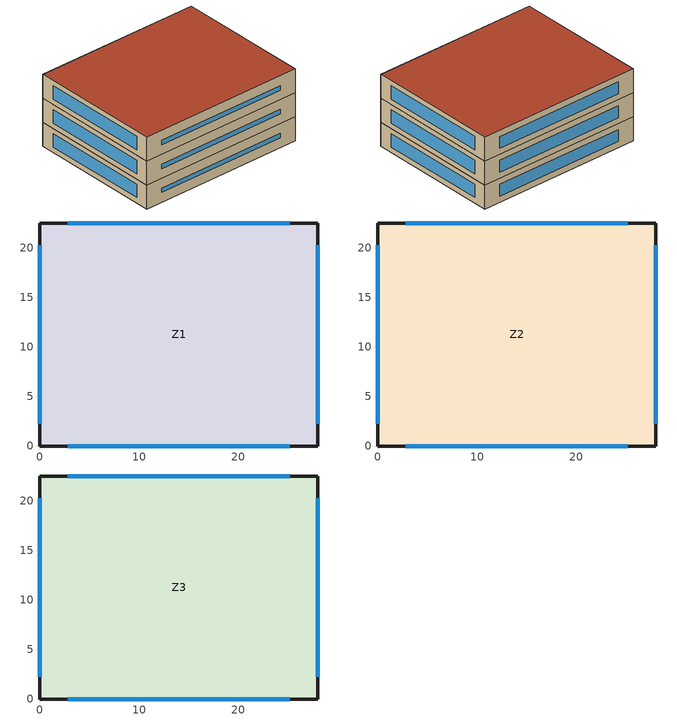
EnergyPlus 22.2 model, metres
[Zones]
Z1
 floor ground (GroundFloor): 0,0 0,22.5 28,22.5 28,0 z0
 wall outside (ExtWall): 0,0 28,0 28,22.5 0,22.5 0,0 z0:4
 window (Window): 2.8,0 25.2,0 z1.62:2.37; 28,2.25 28,20.25 / 0,20.25 0,2.25 z0.88:3.13; 25.2,22.5 2.8,22.5 z1:3
Z2
 floor to Z1 (IntFloor): 0,0 0,22.5 28,22.5 28,0 z4
 wall outside (ExtWall): 0,0 28,0 28,22.5 0,22.5 0,0 z4:8
 window (Window): 2.8,0 25.2,0 z5.62:6.37; 28,2.25 28,20.25 / 0,20.25 0,2.25 z4.88:7.13; 25.2,22.5 2.8,22.5 z5:7
Z3
 floor to Z2 (IntFloor): 0,0 0,22.5 28,22.5 28,0 z8
 wall outside (ExtWall): 0,0 28,0 28,22.5 0,22.5 0,0 z8:12
 window (Window): 2.8,0 25.2,0 z9.62:10.37; 28,2.25 28,20.25 / 0,20.25 0,2.25 z8.88:11.13; 25.2,22.5 2.8,22.5 z9:11
 roof outside (Roof): 0,22.5 0,0 28,0 28,22.5 z12
[Building]
Office3: 0, City, 0.04, 0.4, FullExterior, 25
[Material]
Concrete100: MediumRough, 0.1, 1.311, 2240, 836.8, 0.9, 0.7, 0.7
Carpet: MediumRough, 0.0127, 0.06, 288, 1380, 0.9, 0.7, 0.7
Gypsum: MediumSmooth, 0.0127, 0.16, 784.9, 830, 0.9, 0.7, 0.7
MetalSkin: Smooth, 0.0015, 45, 7800, 500, 0.9, 0.7, 0.7
Membrane: Rough, 0.01, 0.16, 1121, 1460, 0.9, 0.7, 0.7
[Material:NoMass]
WallIns: Rough, 0.927, 0.9, 0.7, 0.7
RoofIns: Rough, 3.14, 0.9, 0.7, 0.7
[WindowMaterial:SimpleGlazingSystem]
Glz: 2.9, 0.59, 0.65
[Construction]
ExtWall: MetalSkin, WallIns, Gypsum
Roof: Membrane, RoofIns, Concrete100
GroundFloor; IntFloor: Concrete100, Carpet
Window: Glz
[HVACTemplate:Thermostat]
Tstat: HeatSet, , CoolSet
[Zone]
Z1: 0, 0, 0, 0, 1, 1
Z2: 0, 0, 4, 0, 1, 1
Z3: 0, 0, 8, 0, 1, 1
[HVACTemplate:Zone:IdealLoadsAirSystem]
Z1; Z2; Z3: Tstat
[People]
People1: Z1, Occ, People/Area, , , 0.058824, , , Activity
People2: Z2, Occ, People/Area, , , 0.058824, , , Activity
People3: Z3, Occ, People/Area, , , 0.058824, , , Activity
[Lights]
Light1: Z1, Light, Watts/Area, , 7.8, , 0, 0.7, 0.2
Light2: Z2, Light, Watts/Area, , 7.8, , 0, 0.7, 0.2
Light3: Z3, Light, Watts/Area, , 7.8, , 0, 0.7, 0.2
[ElectricEquipment]
Equip1: Z1, Equip, Watts/Area, , 10.5, , 0, 0.5, 0
Equip2: Z2, Equip, Watts/Area, , 10.5, , 0, 0.5, 0
Equip3: Z3, Equip, Watts/Area, , 10.5, , 0, 0.5, 0
[ZoneInfiltration:DesignFlowRate]
Inf1: Z1, AlwaysOn, AirChanges/Hour, , , , 0.4, 1, 0, 0, 0
Inf2: Z2, AlwaysOn, AirChanges/Hour, , , , 0.4, 1, 0, 0, 0
Inf3: Z3, AlwaysOn, AirChanges/Hour, , , , 0.4, 1, 0, 0, 0
[Schedule:Compact]
Occ: Fraction, Through: 12/31, For: Weekdays SummerDesignDay WinterDesignDay, Until: 08:00, 0, Until: 18:00, 1, Until: 24:00, 0, For: AllOtherDays, Until: 24:00, 0
Light: Fraction, Through: 12/31, For: Weekdays SummerDesignDay WinterDesignDay, Until: 08:00, 0.15, Until: 18:00, 0.9, Until: 24:00, 0.15, For: AllOtherDays, Until: 24:00, 0.15
Equip: Fraction, Through: 12/31, For: Weekdays SummerDesignDay WinterDesignDay, Until: 08:00, 0.45, Until: 18:00, 0.8, Until: 24:00, 0.45, For: AllOtherDays, Until: 24:00, 0.45
HeatSet: Temperature, Through: 12/31, For: Weekdays SummerDesignDay WinterDesignDay, Until: 08:00, 17, Until: 18:00, 21.5, Until: 24:00, 17, For: AllOtherDays, Until: 24:00, 17
CoolSet: Temperature, Through: 12/31, For: Weekdays SummerDesignDay WinterDesignDay, Until: 08:00, 27.5, Until: 18:00, 24, Until: 24:00, 27.5, For: AllOtherDays, Until: 24:00, 27.5
Activity: Any Number, Through: 12/31, For: AllDays, Until: 24:00, 130
AlwaysOn: Fraction, Through: 12/31, For: AllDays, Until: 24:00, 1
